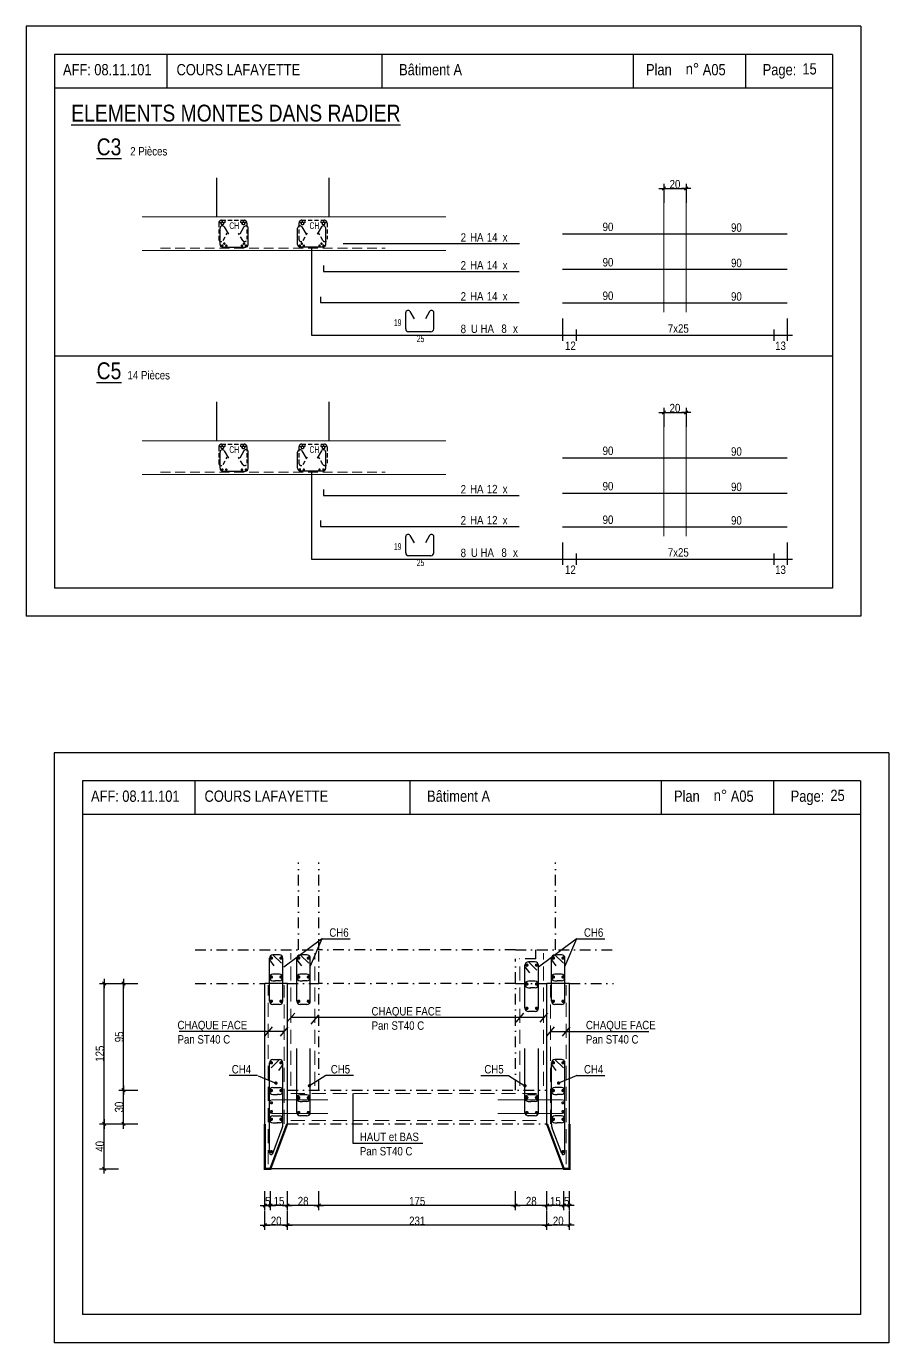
# Model space of a CAD drawing. Header units: metres. Extents: x -9927 to 45032, y -190416 to 12166.
# Drawn here: x 1670 to 3205, y -15689 to -13346 of the extents above; entities that cross this region are included whole.
import ezdxf
from ezdxf.enums import TextEntityAlignment as Align

# ---------------------------------------------------------------- set-up
doc = ezdxf.new("R2010")
doc.units = ezdxf.units.M
doc.header["$PDMODE"] = 65
for name, pattern in [('AXES', [50.8, 31.75, -6.35, 6.35, -6.35]), ('CACHE2', [0.1875, 0.125, -0.0625]), ('TIRETPT2', [12.7, 6.35, -3.175, 0, -3.175])]:
    doc.linetypes.add(name, pattern=pattern)
for name, color, linetype in [('01_cote_gen', 4, 'Continuous'), ('01_fenetres', 171, 'Continuous'), ('01_linteaux', 3, 'Continuous'), ('01_murs_coup', 5, 'Continuous'), ('01_sem', 42, 'Continuous'), ('01_texte', 230, 'Continuous'), ('01_tram_axes', 10, 'AXES'), ('AA_COTES', 2, 'Continuous')]:
    doc.layers.add(name, color=color, linetype=linetype)
doc.styles.add('STYLE2', font='ARIALN.TTF')
doc.dimstyles.new('JB25', dxfattribs={"dimscale": 0.1, "dimtxt": 150, "dimasz": 17, "dimexe": 0.1, "dimexo": 0.1, "dimgap": 0.09, "dimtad": 1, "dimdec": 1, "dimlfac": 0.5, "dimdsep": 46, "dimtxsty": 'STYLE2', "dimblk1": 'BOND_G', "dimblk2": 'BOND_D', "dimsah": 1, "dimcen": 1.5, "dimdle": 0.01, "dimse1": 1, "dimse2": 1, "dimclrd": 4, "dimclre": 2, "dimclrt": 5, "dimadec": 0, "dimazin": 0, "dimtfac": 2.333333, "dimtdec": 1, "dimtix": 1, "dimtmove": 2, "dimatfit": 3, "dimldrblk": 'BOND_G', "dimfxl": 1, "dimtolj": 1, "dimtzin": 0, "dimarcsym": 0})

# ---------------------------------------------------------------- blocks, each defined once
blk = doc.blocks.new('BOND_G')
at = {"layer": 'AA_COTES', "color": 0}
for p, q in [((0, -5), (0, 15)), ((5, 0), (-5, 0)), ((1.8, 1.8), (-1.8, -1.8))]:
    blk.add_line(p, q, dxfattribs=at)
blk = doc.blocks.new('BOND_D')
at = {"layer": 'AA_COTES', "color": 0}
for p, q in [((5, 0), (-5, 0)), ((-1.8, -1.8), (1.8, 1.8)), ((0, 5), (0, -15))]:
    blk.add_line(p, q, dxfattribs=at)
blk = doc.blocks.new('*D67')
at = {"layer": '01_cote_gen', "color": 4, "linetype": 'Continuous', "lineweight": -2, "transparency": 16777216}
blk.add_line((2806.3, -13634.4), (2842.9, -13634.4), dxfattribs=at)
at = {"layer": 'DEFPOINTS', "color": 0, "linetype": 'Continuous', "lineweight": 0, "transparency": 16777216}
for p in [(2844.6, -13634.4), (2804.6, -13647.8), (2844.6, -13647.8)]:
    blk.add_point(p, dxfattribs=at)
at = {"layer": '01_cote_gen', "color": 4, "linetype": 'Continuous', "lineweight": -2, "transparency": 16777216, "xscale": 1.7, "yscale": 1.7, "zscale": 1.7, "rotation": 180}
blk.add_blockref('BOND_G', (2804.6, -13634.4), dxfattribs=at)
at = {"layer": '01_cote_gen', "color": 4, "linetype": 'Continuous', "lineweight": -2, "transparency": 16777216, "xscale": 1.7, "yscale": 1.7, "zscale": 1.7}
blk.add_blockref('BOND_D', (2844.6, -13634.4), dxfattribs=at)
at = {"layer": '01_cote_gen', "color": 5, "linetype": 'Continuous', "lineweight": 0, "transparency": 16777216, "insert": (2824.6, -13626.7), "char_height": 15, "attachment_point": 5, "style": 'STYLE2'}
blk.add_mtext('\\A1;20', dxfattribs=at)
blk = doc.blocks.new('*D68')
at = {"layer": '01_cote_gen', "color": 4, "linetype": 'Continuous', "lineweight": -2, "transparency": 16777216}
blk.add_line((2806.3, -14033), (2842.9, -14033), dxfattribs=at)
at = {"layer": 'DEFPOINTS', "color": 0, "linetype": 'Continuous', "lineweight": 0, "transparency": 16777216}
for p in [(2844.6, -14033), (2804.6, -14046.4), (2844.6, -14046.4)]:
    blk.add_point(p, dxfattribs=at)
at = {"layer": '01_cote_gen', "color": 4, "linetype": 'Continuous', "lineweight": -2, "transparency": 16777216, "xscale": 1.7, "yscale": 1.7, "zscale": 1.7, "rotation": 180}
blk.add_blockref('BOND_G', (2804.6, -14033), dxfattribs=at)
at = {"layer": '01_cote_gen', "color": 4, "linetype": 'Continuous', "lineweight": -2, "transparency": 16777216, "xscale": 1.7, "yscale": 1.7, "zscale": 1.7}
blk.add_blockref('BOND_D', (2844.6, -14033), dxfattribs=at)
at = {"layer": '01_cote_gen', "color": 5, "linetype": 'Continuous', "lineweight": 0, "transparency": 16777216, "insert": (2824.6, -14025.3), "char_height": 15, "attachment_point": 5, "style": 'STYLE2'}
blk.add_mtext('\\A1;20', dxfattribs=at)
blk = doc.blocks.new('*D91')
at = {"layer": '01_cote_gen', "color": 4, "lineweight": -2, "transparency": 16777216}
blk.add_line((2635.1, -15444.5), (2628.5, -15444.5), dxfattribs=at)
at = {"layer": 'DEFPOINTS', "color": 0, "lineweight": 0, "transparency": 16777216}
for p in [(2626.8, -15379.4), (2636.8, -15379.4), (2626.8, -15444.5)]:
    blk.add_point(p, dxfattribs=at)
at = {"layer": '01_cote_gen', "color": 4, "lineweight": -2, "transparency": 16777216, "xscale": 1.7, "yscale": 1.7, "zscale": 1.7, "rotation": 180}
blk.add_blockref('BOND_D', (2626.8, -15444.5), dxfattribs=at)
at = {"layer": '01_cote_gen', "color": 4, "lineweight": -2, "transparency": 16777216, "xscale": 1.7, "yscale": 1.7, "zscale": 1.7}
blk.add_blockref('BOND_G', (2636.8, -15444.5), dxfattribs=at)
at = {"layer": '01_cote_gen', "color": 5, "transparency": 16777216, "insert": (2631.8, -15436.9), "char_height": 15, "attachment_point": 5, "style": 'STYLE2'}
blk.add_mtext('\\A1;5', dxfattribs=at)
blk = doc.blocks.new('*D92')
at = {"layer": '01_cote_gen', "color": 4, "lineweight": -2, "transparency": 16777216}
blk.add_line((2625.1, -15444.5), (2598.5, -15444.5), dxfattribs=at)
at = {"layer": 'DEFPOINTS', "color": 0, "lineweight": 0, "transparency": 16777216}
for p in [(2596.8, -15299.4), (2626.8, -15379.4), (2596.8, -15444.5)]:
    blk.add_point(p, dxfattribs=at)
at = {"layer": '01_cote_gen', "color": 4, "lineweight": -2, "transparency": 16777216, "xscale": 1.7, "yscale": 1.7, "zscale": 1.7, "rotation": 180}
blk.add_blockref('BOND_D', (2596.8, -15444.5), dxfattribs=at)
at = {"layer": '01_cote_gen', "color": 4, "lineweight": -2, "transparency": 16777216, "xscale": 1.7, "yscale": 1.7, "zscale": 1.7}
blk.add_blockref('BOND_G', (2626.8, -15444.5), dxfattribs=at)
at = {"layer": '01_cote_gen', "color": 5, "transparency": 16777216, "insert": (2611.8, -15436.9), "char_height": 15, "attachment_point": 5, "style": 'STYLE2'}
blk.add_mtext('\\A1;15', dxfattribs=at)
blk = doc.blocks.new('*D93')
at = {"layer": '01_cote_gen', "color": 4, "lineweight": -2, "transparency": 16777216}
blk.add_line((2635.1, -15479.7), (2598.5, -15479.7), dxfattribs=at)
at = {"layer": 'DEFPOINTS', "color": 0, "lineweight": 0, "transparency": 16777216}
for p in [(2596.8, -15303.4), (2636.8, -15383.4), (2596.8, -15479.7)]:
    blk.add_point(p, dxfattribs=at)
at = {"layer": '01_cote_gen', "color": 4, "lineweight": -2, "transparency": 16777216, "xscale": 1.7, "yscale": 1.7, "zscale": 1.7, "rotation": 180}
blk.add_blockref('BOND_D', (2596.8, -15479.7), dxfattribs=at)
at = {"layer": '01_cote_gen', "color": 4, "lineweight": -2, "transparency": 16777216, "xscale": 1.7, "yscale": 1.7, "zscale": 1.7}
blk.add_blockref('BOND_G', (2636.8, -15479.7), dxfattribs=at)
at = {"layer": '01_cote_gen', "color": 5, "transparency": 16777216, "insert": (2616.8, -15472), "char_height": 15, "attachment_point": 5, "style": 'STYLE2'}
blk.add_mtext('\\A1;20', dxfattribs=at)
blk = doc.blocks.new('*D94')
at = {"layer": '01_cote_gen', "color": 4, "lineweight": -2, "transparency": 16777216}
blk.add_line((2595.1, -15479.7), (2136.5, -15479.7), dxfattribs=at)
at = {"layer": 'DEFPOINTS', "color": 0, "lineweight": 0, "transparency": 16777216}
for p in [(2134.8, -15303.4), (2596.8, -15303.4), (2134.8, -15479.7)]:
    blk.add_point(p, dxfattribs=at)
at = {"layer": '01_cote_gen', "color": 4, "lineweight": -2, "transparency": 16777216, "xscale": 1.7, "yscale": 1.7, "zscale": 1.7, "rotation": 180}
blk.add_blockref('BOND_D', (2134.8, -15479.7), dxfattribs=at)
at = {"layer": '01_cote_gen', "color": 4, "lineweight": -2, "transparency": 16777216, "xscale": 1.7, "yscale": 1.7, "zscale": 1.7}
blk.add_blockref('BOND_G', (2596.8, -15479.7), dxfattribs=at)
at = {"layer": '01_cote_gen', "color": 5, "transparency": 16777216, "insert": (2365.8, -15472), "char_height": 15, "attachment_point": 5, "style": 'STYLE2'}
blk.add_mtext('\\A1;231', dxfattribs=at)
blk = doc.blocks.new('*D95')
at = {"layer": '01_cote_gen', "color": 4, "lineweight": -2, "transparency": 16777216}
blk.add_line((2133.1, -15479.7), (2096.5, -15479.7), dxfattribs=at)
at = {"layer": 'DEFPOINTS', "color": 0, "lineweight": 0, "transparency": 16777216}
for p in [(2094.8, -15303.4), (2134.8, -15303.4), (2094.8, -15479.7)]:
    blk.add_point(p, dxfattribs=at)
at = {"layer": '01_cote_gen', "color": 4, "lineweight": -2, "transparency": 16777216, "xscale": 1.7, "yscale": 1.7, "zscale": 1.7, "rotation": 180}
blk.add_blockref('BOND_D', (2094.8, -15479.7), dxfattribs=at)
at = {"layer": '01_cote_gen', "color": 4, "lineweight": -2, "transparency": 16777216, "xscale": 1.7, "yscale": 1.7, "zscale": 1.7}
blk.add_blockref('BOND_G', (2134.8, -15479.7), dxfattribs=at)
at = {"layer": '01_cote_gen', "color": 5, "transparency": 16777216, "insert": (2114.8, -15472), "char_height": 15, "attachment_point": 5, "style": 'STYLE2'}
blk.add_mtext('\\A1;20', dxfattribs=at)
blk = doc.blocks.new('*D96')
at = {"layer": '01_cote_gen', "color": 4, "lineweight": -2, "transparency": 16777216}
blk.add_line((2133.1, -15444.5), (2106.5, -15444.5), dxfattribs=at)
at = {"layer": 'DEFPOINTS', "color": 0, "lineweight": 0, "transparency": 16777216}
for p in [(2134.8, -15299.4), (2104.8, -15379.4), (2104.8, -15444.5)]:
    blk.add_point(p, dxfattribs=at)
at = {"layer": '01_cote_gen', "color": 4, "lineweight": -2, "transparency": 16777216, "xscale": 1.7, "yscale": 1.7, "zscale": 1.7, "rotation": 180}
blk.add_blockref('BOND_D', (2104.8, -15444.5), dxfattribs=at)
at = {"layer": '01_cote_gen', "color": 4, "lineweight": -2, "transparency": 16777216, "xscale": 1.7, "yscale": 1.7, "zscale": 1.7}
blk.add_blockref('BOND_G', (2134.8, -15444.5), dxfattribs=at)
at = {"layer": '01_cote_gen', "color": 5, "transparency": 16777216, "insert": (2119.8, -15436.9), "char_height": 15, "attachment_point": 5, "style": 'STYLE2'}
blk.add_mtext('\\A1;15', dxfattribs=at)
blk = doc.blocks.new('*D97')
at = {"layer": '01_cote_gen', "color": 4, "lineweight": -2, "transparency": 16777216}
blk.add_line((2103.1, -15444.5), (2096.5, -15444.5), dxfattribs=at)
at = {"layer": 'DEFPOINTS', "color": 0, "lineweight": 0, "transparency": 16777216}
for p in [(2094.8, -15379.4), (2104.8, -15379.4), (2094.8, -15444.5)]:
    blk.add_point(p, dxfattribs=at)
at = {"layer": '01_cote_gen', "color": 4, "lineweight": -2, "transparency": 16777216, "xscale": 1.7, "yscale": 1.7, "zscale": 1.7, "rotation": 180}
blk.add_blockref('BOND_D', (2094.8, -15444.5), dxfattribs=at)
at = {"layer": '01_cote_gen', "color": 4, "lineweight": -2, "transparency": 16777216, "xscale": 1.7, "yscale": 1.7, "zscale": 1.7}
blk.add_blockref('BOND_G', (2104.8, -15444.5), dxfattribs=at)
at = {"layer": '01_cote_gen', "color": 5, "transparency": 16777216, "insert": (2099.8, -15436.9), "char_height": 15, "attachment_point": 5, "style": 'STYLE2'}
blk.add_mtext('\\A1;5', dxfattribs=at)
blk = doc.blocks.new('*D98')
at = {"layer": '01_cote_gen', "color": 4, "lineweight": -2, "transparency": 16777216}
blk.add_line((2539.1, -15444.5), (2192.5, -15444.5), dxfattribs=at)
at = {"layer": 'DEFPOINTS', "color": 0, "lineweight": 0, "transparency": 16777216}
for p in [(2190.8, -15239.4), (2540.8, -15239.4), (2190.8, -15444.5)]:
    blk.add_point(p, dxfattribs=at)
at = {"layer": '01_cote_gen', "color": 4, "lineweight": -2, "transparency": 16777216, "xscale": 1.7, "yscale": 1.7, "zscale": 1.7, "rotation": 180}
blk.add_blockref('BOND_D', (2190.8, -15444.5), dxfattribs=at)
at = {"layer": '01_cote_gen', "color": 4, "lineweight": -2, "transparency": 16777216, "xscale": 1.7, "yscale": 1.7, "zscale": 1.7}
blk.add_blockref('BOND_G', (2540.8, -15444.5), dxfattribs=at)
at = {"layer": '01_cote_gen', "color": 5, "transparency": 16777216, "insert": (2365.8, -15436.9), "char_height": 15, "attachment_point": 5, "style": 'STYLE2'}
blk.add_mtext('\\A1;175', dxfattribs=at)
blk = doc.blocks.new('*D99')
at = {"layer": '01_cote_gen', "color": 4, "lineweight": -2, "transparency": 16777216}
blk.add_line((2189.1, -15444.5), (2136.5, -15444.5), dxfattribs=at)
at = {"layer": 'DEFPOINTS', "color": 0, "lineweight": 0, "transparency": 16777216}
for p in [(2134.8, -15230.4), (2190.8, -15230.4), (2134.8, -15444.5)]:
    blk.add_point(p, dxfattribs=at)
at = {"layer": '01_cote_gen', "color": 4, "lineweight": -2, "transparency": 16777216, "xscale": 1.7, "yscale": 1.7, "zscale": 1.7, "rotation": 180}
blk.add_blockref('BOND_D', (2134.8, -15444.5), dxfattribs=at)
at = {"layer": '01_cote_gen', "color": 4, "lineweight": -2, "transparency": 16777216, "xscale": 1.7, "yscale": 1.7, "zscale": 1.7}
blk.add_blockref('BOND_G', (2190.8, -15444.5), dxfattribs=at)
at = {"layer": '01_cote_gen', "color": 5, "transparency": 16777216, "insert": (2162.8, -15436.9), "char_height": 15, "attachment_point": 5, "style": 'STYLE2'}
blk.add_mtext('\\A1;28', dxfattribs=at)
blk = doc.blocks.new('*D100')
at = {"layer": '01_cote_gen', "color": 4, "linetype": 'Continuous', "lineweight": -2, "transparency": 16777216}
blk.add_line((1808.7, -15377.7), (1808.7, -15301.1), dxfattribs=at)
at = {"layer": 'DEFPOINTS', "color": 0, "linetype": 'Continuous', "lineweight": 0, "transparency": 16777216}
for p in [(1808.7, -15299.4), (2141.5, -15299.4), (2141.5, -15379.4)]:
    blk.add_point(p, dxfattribs=at)
at = {"layer": '01_cote_gen', "color": 4, "linetype": 'Continuous', "lineweight": -2, "transparency": 16777216, "xscale": 1.7, "yscale": 1.7, "zscale": 1.7}
for name, p, rotation in [('BOND_D', (1808.7, -15299.4), 90), ('BOND_G', (1808.7, -15379.4), 270)]:
    blk.add_blockref(name, p, dxfattribs=dict(at, rotation=rotation))
at = {"layer": '01_cote_gen', "color": 5, "linetype": 'Continuous', "lineweight": 0, "transparency": 16777216, "insert": (1801, -15339.4), "char_height": 15, "attachment_point": 5, "rotation": 90, "style": 'STYLE2'}
blk.add_mtext('\\A1;40', dxfattribs=at)
blk = doc.blocks.new('*D101')
at = {"layer": '01_cote_gen', "color": 4, "linetype": 'Continuous', "lineweight": -2, "transparency": 16777216}
blk.add_line((1843, -15297.7), (1843, -15241.1), dxfattribs=at)
at = {"layer": 'DEFPOINTS', "color": 0, "linetype": 'Continuous', "lineweight": 0, "transparency": 16777216}
for p in [(1843, -15239.4), (2164, -15239.4), (2175.7, -15299.4)]:
    blk.add_point(p, dxfattribs=at)
at = {"layer": '01_cote_gen', "color": 4, "linetype": 'Continuous', "lineweight": -2, "transparency": 16777216, "xscale": 1.7, "yscale": 1.7, "zscale": 1.7}
for name, p, rotation in [('BOND_D', (1843, -15239.4), 90), ('BOND_G', (1843, -15299.4), 270)]:
    blk.add_blockref(name, p, dxfattribs=dict(at, rotation=rotation))
at = {"layer": '01_cote_gen', "color": 5, "linetype": 'Continuous', "lineweight": 0, "transparency": 16777216, "insert": (1835.3, -15269.4), "char_height": 15, "attachment_point": 5, "rotation": 90, "style": 'STYLE2'}
blk.add_mtext('\\A1;30', dxfattribs=at)
blk = doc.blocks.new('*D102')
at = {"layer": '01_cote_gen', "color": 4, "linetype": 'Continuous', "lineweight": -2, "transparency": 16777216}
blk.add_line((1843, -15237.7), (1843, -15051.1), dxfattribs=at)
at = {"layer": 'DEFPOINTS', "color": 0, "linetype": 'Continuous', "lineweight": 0, "transparency": 16777216}
for p in [(1843, -15049.4), (1876.7, -15049.4), (2164, -15239.4)]:
    blk.add_point(p, dxfattribs=at)
at = {"layer": '01_cote_gen', "color": 4, "linetype": 'Continuous', "lineweight": -2, "transparency": 16777216, "xscale": 1.7, "yscale": 1.7, "zscale": 1.7}
for name, p, rotation in [('BOND_D', (1843, -15049.4), 90), ('BOND_G', (1843, -15239.4), 270)]:
    blk.add_blockref(name, p, dxfattribs=dict(at, rotation=rotation))
at = {"layer": '01_cote_gen', "color": 5, "linetype": 'Continuous', "lineweight": 0, "transparency": 16777216, "insert": (1835.3, -15144.4), "char_height": 15, "attachment_point": 5, "rotation": 90, "style": 'STYLE2'}
blk.add_mtext('\\A1;95', dxfattribs=at)
blk = doc.blocks.new('*D103')
at = {"layer": '01_cote_gen', "color": 4, "linetype": 'Continuous', "lineweight": -2, "transparency": 16777216}
blk.add_line((1808.7, -15297.7), (1808.7, -15051.1), dxfattribs=at)
at = {"layer": 'DEFPOINTS', "color": 0, "linetype": 'Continuous', "lineweight": 0, "transparency": 16777216}
for p in [(1808.7, -15049.4), (1876.7, -15049.4), (1868.5, -15299.4)]:
    blk.add_point(p, dxfattribs=at)
at = {"layer": '01_cote_gen', "color": 4, "linetype": 'Continuous', "lineweight": -2, "transparency": 16777216, "xscale": 1.7, "yscale": 1.7, "zscale": 1.7}
for name, p, rotation in [('BOND_D', (1808.7, -15049.4), 90), ('BOND_G', (1808.7, -15299.4), 270)]:
    blk.add_blockref(name, p, dxfattribs=dict(at, rotation=rotation))
at = {"layer": '01_cote_gen', "color": 5, "linetype": 'Continuous', "lineweight": 0, "transparency": 16777216, "insert": (1801, -15174.4), "char_height": 15, "attachment_point": 5, "rotation": 90, "style": 'STYLE2'}
blk.add_mtext('\\A1;125', dxfattribs=at)
blk = doc.blocks.new('*D105')
at = {"layer": '01_cote_gen', "color": 4, "linetype": 'Continuous', "lineweight": -2, "transparency": 16777216}
blk.add_line((2595.1, -15444.5), (2542.5, -15444.5), dxfattribs=at)
at = {"layer": 'DEFPOINTS', "color": 0, "linetype": 'Continuous', "lineweight": 0, "transparency": 16777216}
for p in [(2540.8, -15426.6), (2596.8, -15426.6), (2540.8, -15444.5)]:
    blk.add_point(p, dxfattribs=at)
at = {"layer": '01_cote_gen', "color": 4, "linetype": 'Continuous', "lineweight": -2, "transparency": 16777216, "xscale": 1.7, "yscale": 1.7, "zscale": 1.7, "rotation": 180}
blk.add_blockref('BOND_D', (2540.8, -15444.5), dxfattribs=at)
at = {"layer": '01_cote_gen', "color": 4, "linetype": 'Continuous', "lineweight": -2, "transparency": 16777216, "xscale": 1.7, "yscale": 1.7, "zscale": 1.7}
blk.add_blockref('BOND_G', (2596.8, -15444.5), dxfattribs=at)
at = {"layer": '01_cote_gen', "color": 5, "linetype": 'Continuous', "lineweight": 0, "transparency": 16777216, "insert": (2568.8, -15436.9), "char_height": 15, "attachment_point": 5, "style": 'STYLE2'}
blk.add_mtext('\\A1;28', dxfattribs=at)

msp = doc.modelspace()

# ---------------------------------------------------------------- linework, layer by layer
at = {"layer": '01_cote_gen', "linetype": 'Continuous'}
for centre in [(2196.81, -14973.07), (2650.04, -14973.07), (2650.04, -15216.39)]:
    msp.add_arc(centre, 3, 90, 112.67951, dxfattribs=at)
at = {"layer": '01_fenetres', "ltscale": 30}
for p, q in [((1720.1, -13395.57), (1720.1, -14345.57)), ((3105.1, -13395.57), (1720.1, -13395.57)), ((1920.1, -13395.57), (1920.1, -13455.57)), ((2302.6, -13395.57), (2302.6, -13455.57)), ((2750.97, -13455.57), (2750.97, -13395.57)), ((2950.97, -13455.57), (2950.97, -13395.57)), ((3105.1, -13395.57), (3105.1, -14345.57)), ((3105.1, -13455.57), (1720.1, -13455.57)), ((3105.1, -14345.57), (1720.1, -14345.57)), ((1769.94, -14688.8), (1769.94, -15638.8)), ((3154.94, -14688.8), (1769.94, -14688.8)), ((1969.94, -14688.8), (1969.94, -14748.8)), ((2352.44, -14688.8), (2352.44, -14748.8)), ((2800.81, -14748.8), (2800.81, -14688.8)), ((3000.81, -14748.8), (3000.81, -14688.8)), ((3154.94, -14688.8), (3154.94, -15638.8)), ((3154.94, -14748.8), (1769.94, -14748.8)), ((3154.94, -15638.8), (1769.94, -15638.8))]:
    msp.add_line(p, q, dxfattribs=at)
at = {"layer": '01_linteaux'}
msp.add_line((2626.8, -15379.43), (2104.8, -15379.43), dxfattribs=at)
at = {"layer": '01_linteaux', "const_width": 4}
for points in [[(2134.4, -15299.43), (2104.4, -15379.43), (2094.4, -15379.43), (2094.4, -15299.46)], [(2596.8, -15299.43), (2626.8, -15379.43), (2636.8, -15379.43), (2636.8, -15299.46)]]:
    msp.add_lwpolyline(points, dxfattribs=at)
at = {"layer": '01_murs_coup'}
for p, q in [((2094.8, -15379.43), (2094.8, -15049.43)), ((2134.8, -15049.43), (2094.8, -15049.43)), ((2134.8, -15299.43), (2134.8, -15049.43)), ((2596.8, -15299.43), (2596.8, -15049.43)), ((2636.8, -15049.43), (2596.8, -15049.43)), ((2636.8, -15379.43), (2636.8, -15049.43)), ((2104.8, -15379.43), (2134.8, -15299.43)), ((2626.8, -15379.43), (2596.8, -15299.43)), ((2104.8, -15379.43), (2094.8, -15379.43)), ((2626.8, -15379.43), (2636.8, -15379.43))]:
    msp.add_line(p, q, dxfattribs=at)
at = {"layer": '01_sem', "color": 2, "lineweight": 0, "ltscale": 7}
for p, q in [((2804.56, -13854.21), (2804.56, -13647.75)), ((2844.56, -13854.21), (2844.56, -13647.75)), ((1876.39, -13684.72), (2416.66, -13684.72)), ((1876.39, -13744.72), (2416.66, -13744.72)), ((2804.56, -14252.84), (2804.56, -14046.38)), ((2844.56, -14252.84), (2844.56, -14046.38)), ((1876.39, -14083.34), (2416.66, -14083.34)), ((1876.39, -14143.34), (2416.66, -14143.34)), ((2103.05, -15262.66), (2103.05, -15274.66)), ((2107.05, -15256.66), (2206.82, -15256.66)), ((2624.56, -15256.66), (2509.43, -15256.66)), ((2628.56, -15262.66), (2628.56, -15274.66)), ((2107.05, -15280.66), (2206.82, -15280.66)), ((2624.56, -15280.66), (2509.43, -15280.66))]:
    msp.add_line(p, q, dxfattribs=at)
at = {"layer": '01_sem', "color": 2, "linetype": 'CACHE2', "lineweight": 0, "ltscale": 140}
for p, q in [((1908.95, -13740.72), (2308.95, -13740.72)), ((1908.95, -14139.34), (2308.95, -14139.34))]:
    msp.add_line(p, q, dxfattribs=at)
at = {"layer": '01_sem', "color": 2, "linetype": 'CACHE2', "lineweight": 0, "ltscale": 200}
for p, q in [((2140.8, -15231.74), (2140.8, -14995.5)), ((2183.39, -15231.74), (2183.39, -14995.5)), ((2590.8, -15231.74), (2590.8, -14995.5)), ((2548.22, -15231.74), (2548.22, -15009.56)), ((2100.8, -15371.09), (2100.8, -15052.3)), ((2128.8, -15299.43), (2128.8, -15052.3)), ((2602.8, -15299.43), (2602.8, -15052.3)), ((2630.8, -15371.09), (2630.8, -15052.3)), ((2140.8, -15245.43), (2590.8, -15245.43)), ((2140.8, -15293.43), (2590.8, -15293.43))]:
    msp.add_line(p, q, dxfattribs=at)
at = {"layer": '01_sem', "color": 2, "lineweight": 0, "ltscale": 7}
for centre, start, end in [((2107.39, -15261.22), 94.34037, 198.27949), ((2107.39, -15276.1), 161.72051, 265.65963), ((2624.21, -15261.22), 341.72051, 85.65963), ((2624.21, -15276.1), 274.34037, 18.27949)]:
    msp.add_arc(centre, 4.58, start, end, dxfattribs=at)
at = {"layer": '01_texte', "ltscale": 30}
for p, q in [((1670.1, -13345.57), (1670.1, -14395.57)), ((3155.1, -13345.57), (1670.1, -13345.57)), ((3155.1, -13345.57), (3155.1, -14395.57)), ((2008.95, -13684.72), (2008.95, -13615.29)), ((2208.95, -13684.72), (2208.95, -13615.29)), ((2014.95, -13733.72), (2014.95, -13704.72)), ((2022.41, -13702.72), (2029.95, -13715.77)), ((2057.49, -13702.72), (2049.95, -13715.77)), ((2064.95, -13733.72), (2064.95, -13704.72)), ((2152.95, -13733.72), (2152.95, -13704.72)), ((2160.41, -13702.72), (2167.95, -13715.77)), ((2195.49, -13702.72), (2187.95, -13715.77)), ((2202.95, -13733.72), (2202.95, -13704.72)), ((2624.56, -13715.14), (3024.56, -13715.14)), ((2019.95, -13738.72), (2059.95, -13738.72)), ((2197.95, -13738.72), (2157.95, -13738.72)), ((2177.95, -13738.72), (2177.95, -13895.19)), ((2233.93, -13732.43), (2547.7, -13732.43)), ((2199.01, -13771.53), (2199.01, -13781.97)), ((2624.56, -13778.11), (3024.56, -13778.11)), ((2199.01, -13781.97), (2547.29, -13781.97)), ((2193.71, -13826.83), (2193.71, -13837.27)), ((2193.71, -13837.27), (2547.29, -13837.27)), ((2624.56, -13837.83), (3024.56, -13837.83)), ((2345.32, -13884.25), (2345.32, -13855.25)), ((2352.79, -13853.25), (2360.32, -13866.31)), ((2387.86, -13853.25), (2380.32, -13866.31)), ((2395.32, -13884.25), (2395.32, -13855.25)), ((2624.56, -13865.65), (2624.56, -13905.48)), ((3024.56, -13865.65), (3024.56, -13905.48)), ((2177.95, -13895.19), (3033.67, -13895.19)), ((2390.32, -13889.25), (2350.32, -13889.25)), ((2648.56, -13885.17), (2648.56, -13905.48)), ((3000.56, -13885.17), (3000.56, -13905.48)), ((3105.1, -13932.78), (1720.1, -13932.78)), ((2008.95, -14083.34), (2008.95, -14013.92)), ((2208.95, -14083.34), (2208.95, -14013.92)), ((2014.95, -14132.34), (2014.95, -14103.34)), ((2022.41, -14101.34), (2029.95, -14114.39)), ((2057.49, -14101.34), (2049.95, -14114.39)), ((2064.95, -14132.34), (2064.95, -14103.34)), ((2152.95, -14132.34), (2152.95, -14103.34)), ((2160.41, -14101.34), (2167.95, -14114.39)), ((2195.49, -14101.34), (2187.95, -14114.39)), ((2202.95, -14132.34), (2202.95, -14103.34)), ((2624.56, -14113.77), (3024.56, -14113.77)), ((2019.95, -14137.34), (2059.95, -14137.34)), ((2197.95, -14137.34), (2157.95, -14137.34)), ((2177.95, -14137.34), (2177.95, -14293.82)), ((2199.01, -14170.16), (2199.01, -14180.6)), ((2199.01, -14180.6), (2547.29, -14180.6)), ((2624.56, -14176.74), (3024.56, -14176.74)), ((2193.71, -14225.46), (2193.71, -14235.9)), ((2193.71, -14235.9), (2547.29, -14235.9)), ((2624.56, -14236.46), (3024.56, -14236.46)), ((2345.32, -14282.88), (2345.32, -14253.88)), ((2352.79, -14251.88), (2360.32, -14264.93)), ((2387.86, -14251.88), (2380.32, -14264.93)), ((2395.32, -14282.88), (2395.32, -14253.88)), ((2624.56, -14264.27), (2624.56, -14304.11)), ((3024.56, -14264.27), (3024.56, -14304.11)), ((2390.32, -14287.88), (2350.32, -14287.88)), ((2648.56, -14283.8), (2648.56, -14304.11)), ((3000.56, -14283.8), (3000.56, -14304.11)), ((2177.95, -14293.82), (3033.67, -14293.82)), ((3155.1, -14395.57), (1670.1, -14395.57)), ((1719.94, -14638.8), (1719.94, -15688.8)), ((3204.94, -14638.8), (1719.94, -14638.8)), ((3204.94, -14638.8), (3204.94, -15688.8)), ((2102.8, -15080.72), (2102.8, -15004.54)), ((2102.8, -15007.09), (2110.8, -15017.82)), ((2120.8, -14998.54), (2108.8, -14998.54)), ((2108.8, -14998.54), (2124, -15013.36)), ((2126.8, -15080.72), (2126.8, -15004.54)), ((2151.57, -15080.72), (2151.57, -15004.54)), ((2151.57, -15007.09), (2159.57, -15017.82)), ((2169.57, -14998.54), (2157.57, -14998.54)), ((2157.57, -14998.54), (2172.77, -15013.36)), ((2175.57, -15080.72), (2175.57, -15004.54)), ((2557.6, -15093.26), (2557.6, -15017.08)), ((2557.6, -15019.63), (2565.59, -15030.36)), ((2575.6, -15011.07), (2563.6, -15011.08)), ((2563.6, -15011.08), (2578.79, -15025.9)), ((2581.6, -15093.26), (2581.6, -15017.07)), ((2604.8, -15080.72), (2604.8, -15004.54)), ((2604.8, -15007.09), (2612.8, -15017.82)), ((2622.8, -14998.54), (2610.8, -14998.54)), ((2610.8, -14998.54), (2626, -15013.36)), ((2628.8, -15080.72), (2628.8, -15004.54)), ((2120.8, -15032.71), (2108.8, -15032.71)), ((2169.57, -15032.71), (2157.57, -15032.71)), ((2622.8, -15032.71), (2610.8, -15032.71)), ((2108.8, -15044.71), (2112.99, -15044.71)), ((2120.8, -15044.71), (2112.62, -15044.71)), ((2157.57, -15044.71), (2161.76, -15044.71)), ((2169.57, -15044.71), (2161.39, -15044.71)), ((2575.6, -15045.24), (2563.6, -15045.25)), ((2563.6, -15057.25), (2567.78, -15057.25)), ((2575.6, -15057.25), (2567.41, -15057.25)), ((2610.8, -15044.71), (2614.99, -15044.71)), ((2622.8, -15044.71), (2614.62, -15044.71)), ((2120.8, -15086.72), (2108.8, -15086.72)), ((2169.57, -15086.72), (2157.57, -15086.72)), ((2622.8, -15086.72), (2610.8, -15086.72)), ((2575.6, -15099.26), (2563.6, -15099.26)), ((2151.57, -15278.89), (2151.57, -15164.96)), ((2175.57, -15278.89), (2175.57, -15164.96)), ((2557.57, -15278.89), (2557.57, -15164.96)), ((2581.57, -15278.89), (2581.57, -15164.96)), ((2102.8, -15351.13), (2102.8, -15190.86)), ((2120.8, -15184.86), (2105.61, -15199.68)), ((2108.8, -15184.86), (2120.8, -15184.86)), ((2126.8, -15193.41), (2118.81, -15204.14)), ((2126.8, -15300.05), (2126.8, -15190.86)), ((2604.8, -15300.05), (2604.8, -15190.86)), ((2604.8, -15193.41), (2612.8, -15204.14)), ((2622.8, -15184.86), (2610.8, -15184.86)), ((2610.8, -15184.86), (2626, -15199.68)), ((2628.8, -15351.13), (2628.8, -15190.86)), ((2108.8, -15234.8), (2120.8, -15234.8)), ((2108.8, -15246.8), (2116.99, -15246.8)), ((2120.8, -15246.8), (2116.62, -15246.8)), ((2169.57, -15247.51), (2157.57, -15247.51)), ((2575.57, -15247.51), (2563.57, -15247.51)), ((2622.8, -15234.8), (2610.8, -15234.8)), ((2610.8, -15246.8), (2614.99, -15246.8)), ((2622.8, -15246.8), (2614.62, -15246.8)), ((2157.57, -15259.51), (2161.76, -15259.51)), ((2169.57, -15259.51), (2161.39, -15259.51)), ((2563.57, -15259.51), (2567.76, -15259.51)), ((2575.57, -15259.51), (2567.39, -15259.51)), ((2108.8, -15285.28), (2120.8, -15285.28)), ((2108.8, -15297.28), (2116.99, -15297.28)), ((2120.8, -15297.28), (2116.62, -15297.28)), ((2169.57, -15284.89), (2157.57, -15284.89)), ((2575.57, -15284.89), (2563.57, -15284.89)), ((2622.8, -15285.28), (2610.8, -15285.28)), ((2610.8, -15297.28), (2614.99, -15297.28)), ((2622.8, -15297.28), (2614.62, -15297.28)), ((2108.61, -15352.19), (2125.53, -15307.07)), ((2622.99, -15352.19), (2606.08, -15307.07)), ((3204.94, -15688.8), (1719.94, -15688.8))]:
    msp.add_line(p, q, dxfattribs=at)
at = {"layer": '01_texte', "linetype": 'CACHE2', "ltscale": 60}
for p, q in [((2012.7, -13695.72), (2012.7, -13724.72)), ((2017.7, -13690.72), (2057.7, -13690.72)), ((2062.7, -13695.72), (2062.7, -13724.72)), ((2155.34, -13695.72), (2155.34, -13724.72)), ((2160.34, -13690.72), (2200.34, -13690.72)), ((2205.34, -13695.72), (2205.34, -13724.72)), ((2020.17, -13726.72), (2027.7, -13713.66)), ((2055.24, -13726.72), (2047.7, -13713.66)), ((2162.81, -13726.72), (2170.34, -13713.66)), ((2197.88, -13726.72), (2190.34, -13713.66)), ((2012.7, -14094.34), (2012.7, -14123.34)), ((2017.7, -14089.34), (2057.7, -14089.34)), ((2062.7, -14094.34), (2062.7, -14123.34)), ((2155.34, -14094.34), (2155.34, -14123.34)), ((2160.34, -14089.34), (2200.34, -14089.34)), ((2205.34, -14094.34), (2205.34, -14123.34)), ((2020.17, -14125.34), (2027.7, -14112.29)), ((2055.24, -14125.34), (2047.7, -14112.29)), ((2162.81, -14125.34), (2170.34, -14112.29)), ((2197.88, -14125.34), (2190.34, -14112.29))]:
    msp.add_line(p, q, dxfattribs=at)
at = {"layer": '01_texte'}
for p, q in [((2195.65, -14970.3), (2128.37, -15020.55)), ((2196.22, -14970.13), (2175.57, -15018.85)), ((2196.81, -14970.07), (2246.3, -14970.07)), ((2648.88, -14970.3), (2581.6, -15020.55)), ((2649.45, -14970.13), (2628.8, -15018.85)), ((2650.04, -14970.07), (2699.53, -14970.07)), ((2147.75, -15101.95), (2133.85, -15118.51)), ((2590.8, -15110.23), (2140.8, -15110.23)), ((2190.34, -15105.33), (2176.44, -15121.9)), ((2555.17, -15101.95), (2541.27, -15118.51)), ((2597.75, -15101.95), (2583.85, -15118.51)), ((2128.8, -15134.81), (1942.24, -15134.81)), ((2107.75, -15126.53), (2093.85, -15143.09)), ((2135.75, -15126.53), (2121.85, -15143.09)), ((2609.75, -15126.53), (2595.85, -15143.09)), ((2602.8, -15134.81), (2778.15, -15134.81)), ((2637.75, -15126.53), (2623.85, -15143.09)), ((2081.57, -15213.39), (2030.83, -15213.39)), ((2082.72, -15213.63), (2114.24, -15226.8)), ((2203.1, -15213.39), (2174.03, -15231.46)), ((2252.59, -15213.39), (2203.1, -15213.39)), ((2479.01, -15213.39), (2528.5, -15213.39)), ((2528.5, -15213.39), (2557.57, -15231.46)), ((2648.88, -15213.63), (2617.37, -15226.8)), ((2650.04, -15213.39), (2699.53, -15213.39)), ((2251.18, -15245.43), (2251.18, -15333.84)), ((2251.18, -15333.84), (2375.8, -15333.84))]:
    msp.add_line(p, q, dxfattribs=at)
at = {"layer": '01_texte', "ltscale": 30, "flags": 128}
for points, const_width in [([(2023.64, -13732.43, 1), (2021.39, -13732.43, 1)], 2.25), ([(2056.26, -13732.43, -1), (2058.51, -13732.43, -1)], 2.25), ([(2161.64, -13732.43, 1), (2159.39, -13732.43, 1)], 2.25), ([(2194.26, -13732.43, -1), (2196.51, -13732.43, -1)], 2.25), ([(2020.04, -13735.93, 1), (2017.79, -13735.93, 1)], 2.25), ([(2027.19, -13736.11, 1), (2024.94, -13736.11, 1)], 2.25), ([(2052.71, -13736.11, -1), (2054.96, -13736.11, -1)], 2.25), ([(2059.86, -13735.93, -1), (2062.11, -13735.93, -1)], 2.25), ([(2158.04, -13735.93, 1), (2155.79, -13735.93, 1)], 2.25), ([(2165.19, -13736.11, 1), (2162.94, -13736.11, 1)], 2.25), ([(2190.71, -13736.11, -1), (2192.96, -13736.11, -1)], 2.25), ([(2197.86, -13735.93, -1), (2200.11, -13735.93, -1)], 2.25), ([(2020.04, -14134.56, 1), (2017.79, -14134.56, 1)], 2.25), ([(2027.19, -14134.74, 1), (2024.94, -14134.74, 1)], 2.25), ([(2052.71, -14134.74, -1), (2054.96, -14134.74, -1)], 2.25), ([(2059.86, -14134.56, -1), (2062.11, -14134.56, -1)], 2.25), ([(2158.04, -14134.56, 1), (2155.79, -14134.56, 1)], 2.25), ([(2165.19, -14134.74, 1), (2162.94, -14134.74, 1)], 2.25), ([(2190.71, -14134.74, -1), (2192.96, -14134.74, -1)], 2.25), ([(2197.86, -14134.56, -1), (2200.11, -14134.56, -1)], 2.25), ([(2107.74, -15004.24, -1), (2104.74, -15004.24, -1)], 3), ([(2121.87, -15004.24, 1), (2124.87, -15004.24, 1)], 3), ([(2156.51, -15004.24, -1), (2153.51, -15004.24, -1)], 3), ([(2170.64, -15004.24, 1), (2173.64, -15004.24, 1)], 3), ([(2562.53, -15016.78, -1), (2559.53, -15016.78, -1)], 3), ([(2576.66, -15016.78, 1), (2579.66, -15016.78, 1)], 3), ([(2609.74, -15004.24, -1), (2606.74, -15004.24, -1)], 3), ([(2623.87, -15004.24, 1), (2626.87, -15004.24, 1)], 3), ([(2107.74, -15037.9, 1), (2104.74, -15037.9, 1)], 3), ([(2121.87, -15037.9, -1), (2124.87, -15037.9, -1)], 3), ([(2156.51, -15037.9, 1), (2153.51, -15037.9, 1)], 3), ([(2170.64, -15037.9, -1), (2173.64, -15037.9, -1)], 3), ([(2609.74, -15037.9, 1), (2606.74, -15037.9, 1)], 3), ([(2623.87, -15037.9, -1), (2626.87, -15037.9, -1)], 3), ([(2562.53, -15050.44, 1), (2559.53, -15050.44, 1)], 3), ([(2576.66, -15050.44, -1), (2579.66, -15050.44, -1)], 3), ([(2107.74, -15081.02, 1), (2104.74, -15081.02, 1)], 3), ([(2121.87, -15081.02, -1), (2124.87, -15081.02, -1)], 3), ([(2156.51, -15081.02, 1), (2153.51, -15081.02, 1)], 3), ([(2170.64, -15081.02, -1), (2173.64, -15081.02, -1)], 3), ([(2609.74, -15081.02, 1), (2606.74, -15081.02, 1)], 3), ([(2623.87, -15081.02, -1), (2626.87, -15081.02, -1)], 3), ([(2562.53, -15093.55, 1), (2559.53, -15093.55, 1)], 3), ([(2576.66, -15093.55, -1), (2579.66, -15093.55, -1)], 3), ([(2107.74, -15190.56, -1), (2104.74, -15190.56, -1)], 3), ([(2121.87, -15190.56, 1), (2124.87, -15190.56, 1)], 3), ([(2609.74, -15190.56, -1), (2606.74, -15190.56, -1)], 3), ([(2623.87, -15190.56, 1), (2626.87, -15190.56, 1)], 3), ([(2107.74, -15239.99, 1), (2104.74, -15239.99, 1)], 3), ([(2121.87, -15239.99, -1), (2124.87, -15239.99, -1)], 3), ([(2156.51, -15252.7, 1), (2153.51, -15252.7, 1)], 3), ([(2170.64, -15252.7, -1), (2173.64, -15252.7, -1)], 3), ([(2562.51, -15252.7, 1), (2559.51, -15252.7, 1)], 3), ([(2576.64, -15252.7, -1), (2579.64, -15252.7, -1)], 3), ([(2609.74, -15239.99, 1), (2606.74, -15239.99, 1)], 3), ([(2623.87, -15239.99, -1), (2626.87, -15239.99, -1)], 3), ([(2105.24, -15277.31, 1), (2107.74, -15277.31, 1)], 3), ([(2105.31, -15261.98, 1), (2107.81, -15261.98, 1)], 3), ([(2156.51, -15279.19, 1), (2153.51, -15279.19, 1)], 3), ([(2170.64, -15279.19, -1), (2173.64, -15279.19, -1)], 3), ([(2562.51, -15279.19, 1), (2559.51, -15279.19, 1)], 3), ([(2576.64, -15279.19, -1), (2579.64, -15279.19, -1)], 3), ([(2626.29, -15261.98, -1), (2623.79, -15261.98, -1)], 3), ([(2626.36, -15277.31, -1), (2623.86, -15277.31, -1)], 3), ([(2107.74, -15291.16, 1), (2104.74, -15291.16, 1)], 3), ([(2121.87, -15291.16, -1), (2124.87, -15291.16, -1)], 3), ([(2609.74, -15291.16, 1), (2606.74, -15291.16, 1)], 3), ([(2623.87, -15291.16, -1), (2626.87, -15291.16, -1)], 3), ([(2107.74, -15348.77, 1), (2104.74, -15348.77, 1)], 3), ([(2623.87, -15348.77, -1), (2626.87, -15348.77, -1)], 3)]:
    msp.add_lwpolyline(points, format="xyb", close=True, dxfattribs=dict(at, const_width=const_width))
at = {"layer": '01_texte', "const_width": 3, "flags": 128}
for points in [[(2115.74, -15226.8, -1), (2112.74, -15226.8, -1)], [(2175.53, -15231.46, -1), (2172.53, -15231.46, -1)], [(2556.07, -15231.46, 1), (2559.07, -15231.46, 1)], [(2615.87, -15226.8, 1), (2618.87, -15226.8, 1)]]:
    msp.add_lwpolyline(points, format="xyb", close=True, dxfattribs=at)
at = {"layer": '01_texte', "linetype": 'CACHE2', "ltscale": 60}
for centre in [(2016.3, -13693.67), (2018.94, -13697.07), (2021.49, -13693.67), (2053.9, -13693.67), (2056.46, -13697.07), (2059.09, -13693.67), (2158.94, -13693.67), (2161.58, -13697.07), (2164.13, -13693.67), (2196.54, -13693.67), (2199.1, -13697.07), (2201.73, -13693.67), (2016.3, -14092.3), (2018.94, -14095.7), (2021.49, -14092.3), (2053.9, -14092.3), (2056.46, -14095.7), (2059.09, -14092.3), (2158.94, -14092.3), (2161.58, -14095.7), (2164.13, -14092.3), (2196.54, -14092.3), (2199.1, -14095.7), (2201.73, -14092.3)]:
    msp.add_circle(centre, 2, dxfattribs=at)
for centre, radius, start, end in [((2017.7, -13695.72), 5, 90, 180), ((2057.7, -13695.72), 5, 0, 90), ((2160.34, -13695.72), 5, 90, 180), ((2200.34, -13695.72), 5, 0, 90), ((2016.7, -13724.72), 4, 180, 330), ((2058.7, -13724.72), 4, 210, 0), ((2159.34, -13724.72), 4, 180, 330), ((2201.34, -13724.72), 4, 210, 0), ((2017.7, -14094.34), 5, 90, 180), ((2057.7, -14094.34), 5, 0, 90), ((2160.34, -14094.34), 5, 90, 180), ((2200.34, -14094.34), 5, 0, 90), ((2016.7, -14123.34), 4, 180, 330), ((2058.7, -14123.34), 4, 210, 0), ((2159.34, -14123.34), 4, 180, 330), ((2201.34, -14123.34), 4, 210, 0)]:
    msp.add_arc(centre, radius, start, end, dxfattribs=at)
at = {"layer": '01_texte', "ltscale": 30}
for centre, radius, start, end in [((2018.95, -13704.72), 4, 30, 180), ((2060.95, -13704.72), 4, 0, 150), ((2156.95, -13704.72), 4, 30, 180), ((2198.95, -13704.72), 4, 0, 150), ((2019.95, -13733.72), 5, 180, 270), ((2059.95, -13733.72), 5, 270, 0), ((2157.95, -13733.72), 5, 180, 270), ((2197.95, -13733.72), 5, 270, 0), ((2349.32, -13855.25), 4, 30, 180), ((2391.32, -13855.25), 4, 0, 150), ((2350.32, -13884.25), 5, 180, 270), ((2390.32, -13884.25), 5, 270, 0), ((2018.95, -14103.34), 4, 30, 180), ((2060.95, -14103.34), 4, 0, 150), ((2156.95, -14103.34), 4, 30, 180), ((2198.95, -14103.34), 4, 0, 150), ((2019.95, -14132.34), 5, 180, 270), ((2059.95, -14132.34), 5, 270, 0), ((2157.95, -14132.34), 5, 180, 270), ((2197.95, -14132.34), 5, 270, 0), ((2349.32, -14253.88), 4, 30, 180), ((2391.32, -14253.88), 4, 0, 150), ((2350.32, -14282.88), 5, 180, 270), ((2390.32, -14282.88), 5, 270, 0), ((2108.8, -15004.54), 6, 90.00091, 180), ((2120.8, -15004.54), 6, 0, 90.00091), ((2157.57, -15004.54), 6, 90.00091, 180), ((2169.57, -15004.54), 6, 0, 90.00091), ((2563.6, -15017.08), 6, 90.00091, 180), ((2575.6, -15017.07), 6, 0, 90.00091), ((2610.8, -15004.54), 6, 90.00091, 180), ((2622.8, -15004.54), 6, 0, 90.00091), ((2108.8, -15038.71), 6, 90.00091, 180), ((2108.8, -15038.71), 6, 180, 269.99909), ((2120.8, -15038.71), 6, 0, 90.00091), ((2120.8, -15038.71), 6, 269.99909, 360), ((2157.57, -15038.71), 6, 90.00091, 180), ((2157.57, -15038.71), 6, 180, 269.99909), ((2169.57, -15038.71), 6, 0, 90.00091), ((2169.57, -15038.71), 6, 269.99909, 360), ((2610.8, -15038.71), 6, 90.00091, 180), ((2610.8, -15038.71), 6, 180, 269.99909), ((2622.8, -15038.71), 6, 0, 90.00091), ((2622.8, -15038.71), 6, 269.99909, 360), ((2563.6, -15051.25), 6, 90.00091, 180), ((2563.6, -15051.25), 6, 180, 269.99909), ((2575.6, -15051.24), 6, 0, 90.00091), ((2575.6, -15051.25), 6, 269.99909, 360), ((2108.8, -15080.72), 6, 180, 269.99909), ((2120.8, -15080.72), 6, 269.99909, 0), ((2157.57, -15080.72), 6, 180, 269.99909), ((2169.57, -15080.72), 6, 269.99909, 0), ((2610.8, -15080.72), 6, 180, 269.99909), ((2622.8, -15080.72), 6, 269.99909, 0), ((2563.6, -15093.26), 6, 180, 269.99909), ((2575.6, -15093.26), 6, 269.99909, 0), ((2108.8, -15190.86), 6, 89.99909, 180), ((2120.8, -15190.86), 6, 0, 89.99909), ((2610.8, -15190.86), 6, 90.00091, 180), ((2622.8, -15190.86), 6, 0, 90.00091), ((2108.8, -15240.8), 6, 89.99909, 180), ((2108.8, -15240.8), 6, 180, 270.00091), ((2120.8, -15240.8), 6, 0, 89.99909), ((2120.8, -15240.8), 6, 270.00091, 0), ((2157.57, -15253.51), 6, 90.00091, 180), ((2157.57, -15253.51), 6, 180, 269.99909), ((2169.57, -15253.51), 6, 0, 90.00091), ((2169.57, -15253.51), 6, 269.99909, 360), ((2563.57, -15253.51), 6, 90.00091, 180), ((2563.57, -15253.51), 6, 180, 269.99909), ((2575.57, -15253.51), 6, 0, 90.00091), ((2575.57, -15253.51), 6, 269.99909, 360), ((2610.8, -15240.8), 6, 90.00091, 180), ((2610.8, -15240.8), 6, 180, 269.99909), ((2622.8, -15240.8), 6, 0, 90.00091), ((2622.8, -15240.8), 6, 269.99909, 360), ((2108.8, -15291.28), 6, 89.99909, 180), ((2108.8, -15291.28), 6, 180, 270.00091), ((2120.8, -15291.28), 6, 0, 89.99909), ((2120.8, -15291.28), 6, 270.00091, 0), ((2106.8, -15300.05), 20, 339.44395, 360), ((2157.57, -15278.89), 6, 180, 269.99909), ((2169.57, -15278.89), 6, 269.99909, 0), ((2563.57, -15278.89), 6, 180, 269.99909), ((2575.57, -15278.89), 6, 269.99909, 0), ((2610.8, -15291.28), 6, 90.00091, 180), ((2610.8, -15291.28), 6, 180, 269.99909), ((2624.8, -15300.05), 20, 180, 200.55605), ((2622.8, -15291.28), 6, 0, 90.00091), ((2622.8, -15291.28), 6, 269.99909, 360), ((2105.8, -15351.13), 3, 180, 339.44395), ((2625.8, -15351.13), 3, 200.55605, 0)]:
    msp.add_arc(centre, radius, start, end, dxfattribs=at)
at = {"layer": '01_tram_axes', "color": 2, "linetype": 'TIRETPT2', "ltscale": 3}
for p, q in [((2154.8, -14989.43), (2154.8, -14834.15)), ((2190.8, -14989.43), (2190.8, -14834.15)), ((2612.1, -14989.43), (2612.1, -14834.15)), ((1970.32, -14989.43), (2190.8, -14989.43)), ((2190.8, -15239.43), (2190.8, -14989.43)), ((2540.8, -14989.43), (2190.8, -14989.43)), ((2540.8, -14989.43), (2715.11, -14989.43)), ((2576.8, -15005.43), (2576.8, -14989.43)), ((2540.8, -15239.43), (2540.8, -15005.43)), ((2576.8, -15005.43), (2540.8, -15005.43)), ((1970.32, -15049.43), (2094.8, -15049.43)), ((2134.8, -15049.43), (2190.8, -15049.43)), ((2540.8, -15049.43), (2190.8, -15049.43)), ((2540.8, -15049.43), (2596.8, -15049.43)), ((2636.8, -15049.43), (2715.11, -15049.43)), ((2134.8, -15239.43), (2596.8, -15239.43)), ((2134.8, -15299.43), (2596.8, -15299.43))]:
    msp.add_line(p, q, dxfattribs=at)

# ---------------------------------------------------------------- texts
at = {"layer": '01_texte', "style": 'STYLE2'}
for s, height, p in [('AFF:', 20, (1735.4, -13432.72)), ('08.11.101', 20, (1791.06, -13432.72)), ('COURS LAFAYETTE', 20, (1937.45, -13432.72)), ('Bâtiment A', 20, (2333.55, -13432.72)), ('Plan', 20, (2773.02, -13432.72)), ('n%%D', 20, (2843.7, -13431.28)), ('A05', 20, (2874.05, -13432.72)), ('Page:', 20, (2980.69, -13432.72)), ('15', 20, (3051.37, -13431.28)), ('90', 15, (2695.83, -13710.02)), ('90', 15, (2924.41, -13711.26)), ('HA', 15, (2459.87, -13728.65)), ('14', 15, (2489.61, -13728.65)), ('HA', 15, (2459.87, -13778.19)), ('14', 15, (2489.61, -13778.19)), ('90', 15, (2695.83, -13773)), ('90', 15, (2924.41, -13774.24)), ('HA', 15, (2459.87, -13833.49)), ('14', 15, (2489.61, -13833.49)), ('90', 15, (2695.83, -13832.71)), ('90', 15, (2924.41, -13833.95)), ('U HA ', 15, (2461.3, -13891.41)), ('8', 15, (2515.65, -13891.32)), ('7x25', 15, (2811.86, -13890.97)), ('12', 15, (2628.92, -13921.71)), ('13', 15, (3002.89, -13921.71)), ('90', 15, (2695.83, -14108.65)), ('90', 15, (2924.41, -14109.89)), ('HA', 15, (2459.87, -14176.82)), ('12', 15, (2489.61, -14176.82)), ('90', 15, (2695.83, -14171.62)), ('90', 15, (2924.41, -14172.86)), ('HA', 15, (2459.87, -14232.12)), ('12', 15, (2489.61, -14232.12)), ('90', 15, (2695.83, -14231.34)), ('90', 15, (2924.41, -14232.58)), ('U HA ', 15, (2461.3, -14290.04)), ('8', 15, (2515.65, -14289.95)), ('7x25', 15, (2811.86, -14289.6)), ('12', 15, (2628.92, -14320.34)), ('13', 15, (3002.89, -14320.34)), ('AFF:', 20, (1785.23, -14725.95)), ('08.11.101', 20, (1840.9, -14725.95)), ('COURS LAFAYETTE', 20, (1987.28, -14725.95)), ('Bâtiment A', 20, (2383.38, -14725.95)), ('Plan', 20, (2822.85, -14725.95)), ('n%%D', 20, (2893.54, -14724.51)), ('A05', 20, (2923.88, -14725.95)), ('Page:', 20, (3030.52, -14725.95)), ('25', 20, (3101.21, -14724.51)), ('CH6', 15, (2209.4, -14966.2)), ('CH6', 15, (2662.63, -14966.2)), ('CHAQUE FACE', 15, (2284.49, -15106.36)), ('CHAQUE FACE', 15, (1939.16, -15130.94)), ('Pan ST40 C', 15, (2284.64, -15131.82)), ('CHAQUE FACE', 15, (2666.09, -15130.94)), ('Pan ST40 C', 15, (1939.31, -15156.4)), ('Pan ST40 C', 15, (2666.09, -15156.4)), ('CH4', 15, (2035.73, -15209.52)), ('CH5', 15, (2212.03, -15209.52)), ('CH5', 15, (2485.31, -15209.52)), ('CH4', 15, (2662.63, -15209.52)), ('HAUT et BAS', 15, (2263.74, -15329.97)), ('Pan ST40 C', 15, (2263.74, -15355.43))]:
    msp.add_text(s, height=height, dxfattribs=at).set_placement(p)
for s, height, p in [('%%UELEMENTS MONTES DANS RADIER', 30, (2043.01, -13500.02)), ('%%UC3', 30, (1817.24, -13560.07)), ('2 Pièces', 15, (1887.99, -13567.54)), ('%%UC5', 30, (1817.24, -13958.7)), ('14 Pièces', 15, (1887.99, -13966.16))]:
    msp.add_text(s, height=height, dxfattribs=at).set_placement(p, align=Align.MIDDLE)
at = {"layer": '01_texte', "style": 'STYLE2', "width": 0.7}
for s, p in [('CH', (2031.49, -13706.39)), ('CH', (2174.13, -13706.39)), ('19', (2324.37, -13878.98)), ('25', (2365.08, -13907.67)), ('CH', (2031.49, -14105.02)), ('CH', (2174.13, -14105.02)), ('19', (2324.37, -14277.61)), ('25', (2365.08, -14306.29))]:
    msp.add_text(s, height=12, dxfattribs=at).set_placement(p)
at = {"layer": '01_texte', "style": 'STYLE2'}
for s, p in [('2', (2452.71, -13728.99)), ('2', (2452.71, -13778.53)), ('2', (2452.71, -13833.83)), ('8', (2452.71, -13891.75)), ('2', (2452.71, -14177.16)), ('2', (2452.71, -14232.46)), ('8', (2452.71, -14290.38))]:
    msp.add_text(s, height=15, dxfattribs=at).set_placement(p, align=Align.RIGHT)
for p in [(2522.28, -13728.65), (2522.28, -13778.19), (2522.28, -13833.49), (2540.61, -13891.32), (2522.28, -14176.82), (2522.28, -14232.12), (2540.61, -14289.95)]:
    msp.add_text('x', height=15, dxfattribs=at).set_placement(p, align=Align.CENTER)

# ---------------------------------------------------------------- dimensions: what is measured, and where the dimension line sits
at = {"layer": '01_cote_gen', "linetype": 'Continuous', "lineweight": 0}
for base, p1, p2, picture, middle in [((2844.56, -13634.37), (2804.56, -13647.75), (2844.56, -13647.75), '*D67', (2824.56, -13626.71)), ((2844.56, -14033), (2804.56, -14046.38), (2844.56, -14046.38), '*D68', (2824.56, -14025.33)), ((2540.8, -15444.53), (2596.8, -15426.61), (2540.8, -15426.61), '*D105', (2568.8, -15436.86))]:
    dim = msp.add_linear_dim(base=base, p1=p1, p2=p2, dimstyle='JB25', dxfattribs=at)
    dim.commit()
    dim.dimension.update_dxf_attribs({"geometry": picture, "text_midpoint": middle})
for base, p1, p2, picture, middle in [((1808.71, -15049.43), (1868.45, -15299.43), (1876.72, -15049.43), '*D103', (1801.05, -15174.43)), ((1842.95, -15049.43), (2164.01, -15239.43), (1876.72, -15049.43), '*D102', (1835.28, -15144.43)), ((1842.95, -15239.43), (2175.72, -15299.43), (2164.01, -15239.43), '*D101', (1835.28, -15269.43)), ((1808.71, -15299.43), (2141.49, -15379.43), (2141.49, -15299.43), '*D100', (1801.05, -15339.43))]:
    dim = msp.add_linear_dim(base=base, p1=p1, p2=p2, angle=90, dimstyle='JB25', dxfattribs=at)
    dim.commit()
    dim.dimension.update_dxf_attribs({"geometry": picture, "text_midpoint": middle})
at = {"layer": '01_cote_gen'}
for base, p1, p2, picture, middle in [((2134.8, -15444.53), (2190.8, -15230.35), (2134.8, -15230.35), '*D99', (2162.8, -15436.86)), ((2190.8, -15444.53), (2540.8, -15239.43), (2190.8, -15239.43), '*D98', (2365.8, -15436.86)), ((2104.8, -15444.53), (2134.8, -15299.43), (2104.8, -15379.43), '*D96', (2119.8, -15436.86)), ((2596.8, -15444.53), (2626.8, -15379.43), (2596.8, -15299.43), '*D92', (2611.8, -15436.86)), ((2094.8, -15479.69), (2134.8, -15303.4), (2094.8, -15303.4), '*D95', (2114.8, -15472.02)), ((2134.8, -15479.69), (2596.8, -15303.4), (2134.8, -15303.4), '*D94', (2365.8, -15472.02)), ((2596.8, -15479.69), (2636.8, -15383.4), (2596.8, -15303.4), '*D93', (2616.8, -15472.02)), ((2094.8, -15444.53), (2104.8, -15379.43), (2094.8, -15379.43), '*D97', (2099.8, -15436.89)), ((2626.8, -15444.53), (2636.8, -15379.43), (2626.8, -15379.43), '*D91', (2631.8, -15436.89))]:
    dim = msp.add_linear_dim(base=base, p1=p1, p2=p2, dimstyle='JB25', dxfattribs=at)
    dim.commit()
    dim.dimension.update_dxf_attribs({"geometry": picture, "text_midpoint": middle})

doc.saveas('drawing.dxf')
